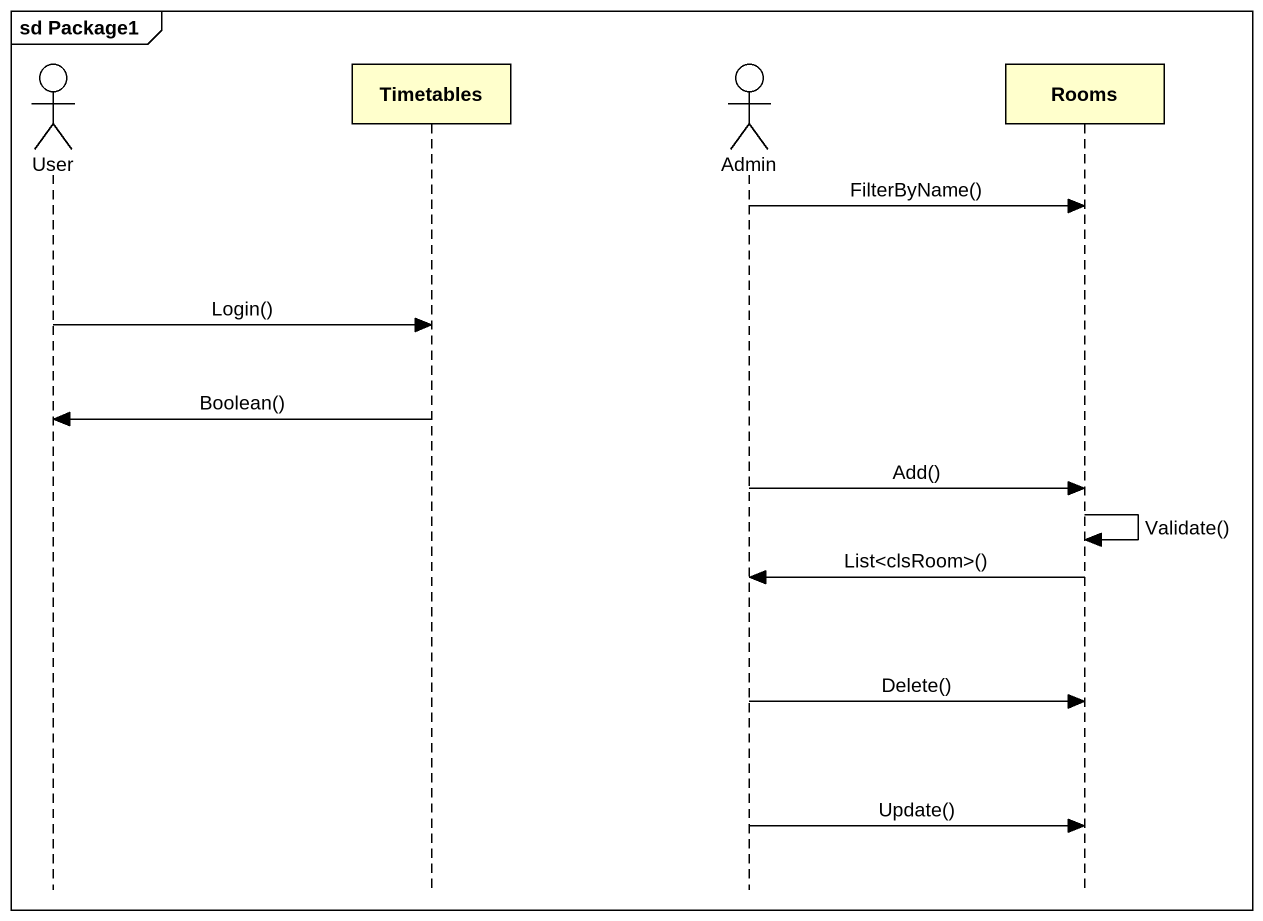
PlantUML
@startuml
mainframe sd Package1
hide footbox
actor User
participant Timetables
actor Admin
participant Rooms

Admin -> Rooms : FilterByName()
User -> Timetables : Login()
Timetables -> User : Boolean()
Admin -> Rooms : Add()
Rooms -> Rooms : Validate()
Rooms -> Admin : List<clsRoom>()
Admin -> Rooms : Delete()
Admin -> Rooms : Update()
@enduml
